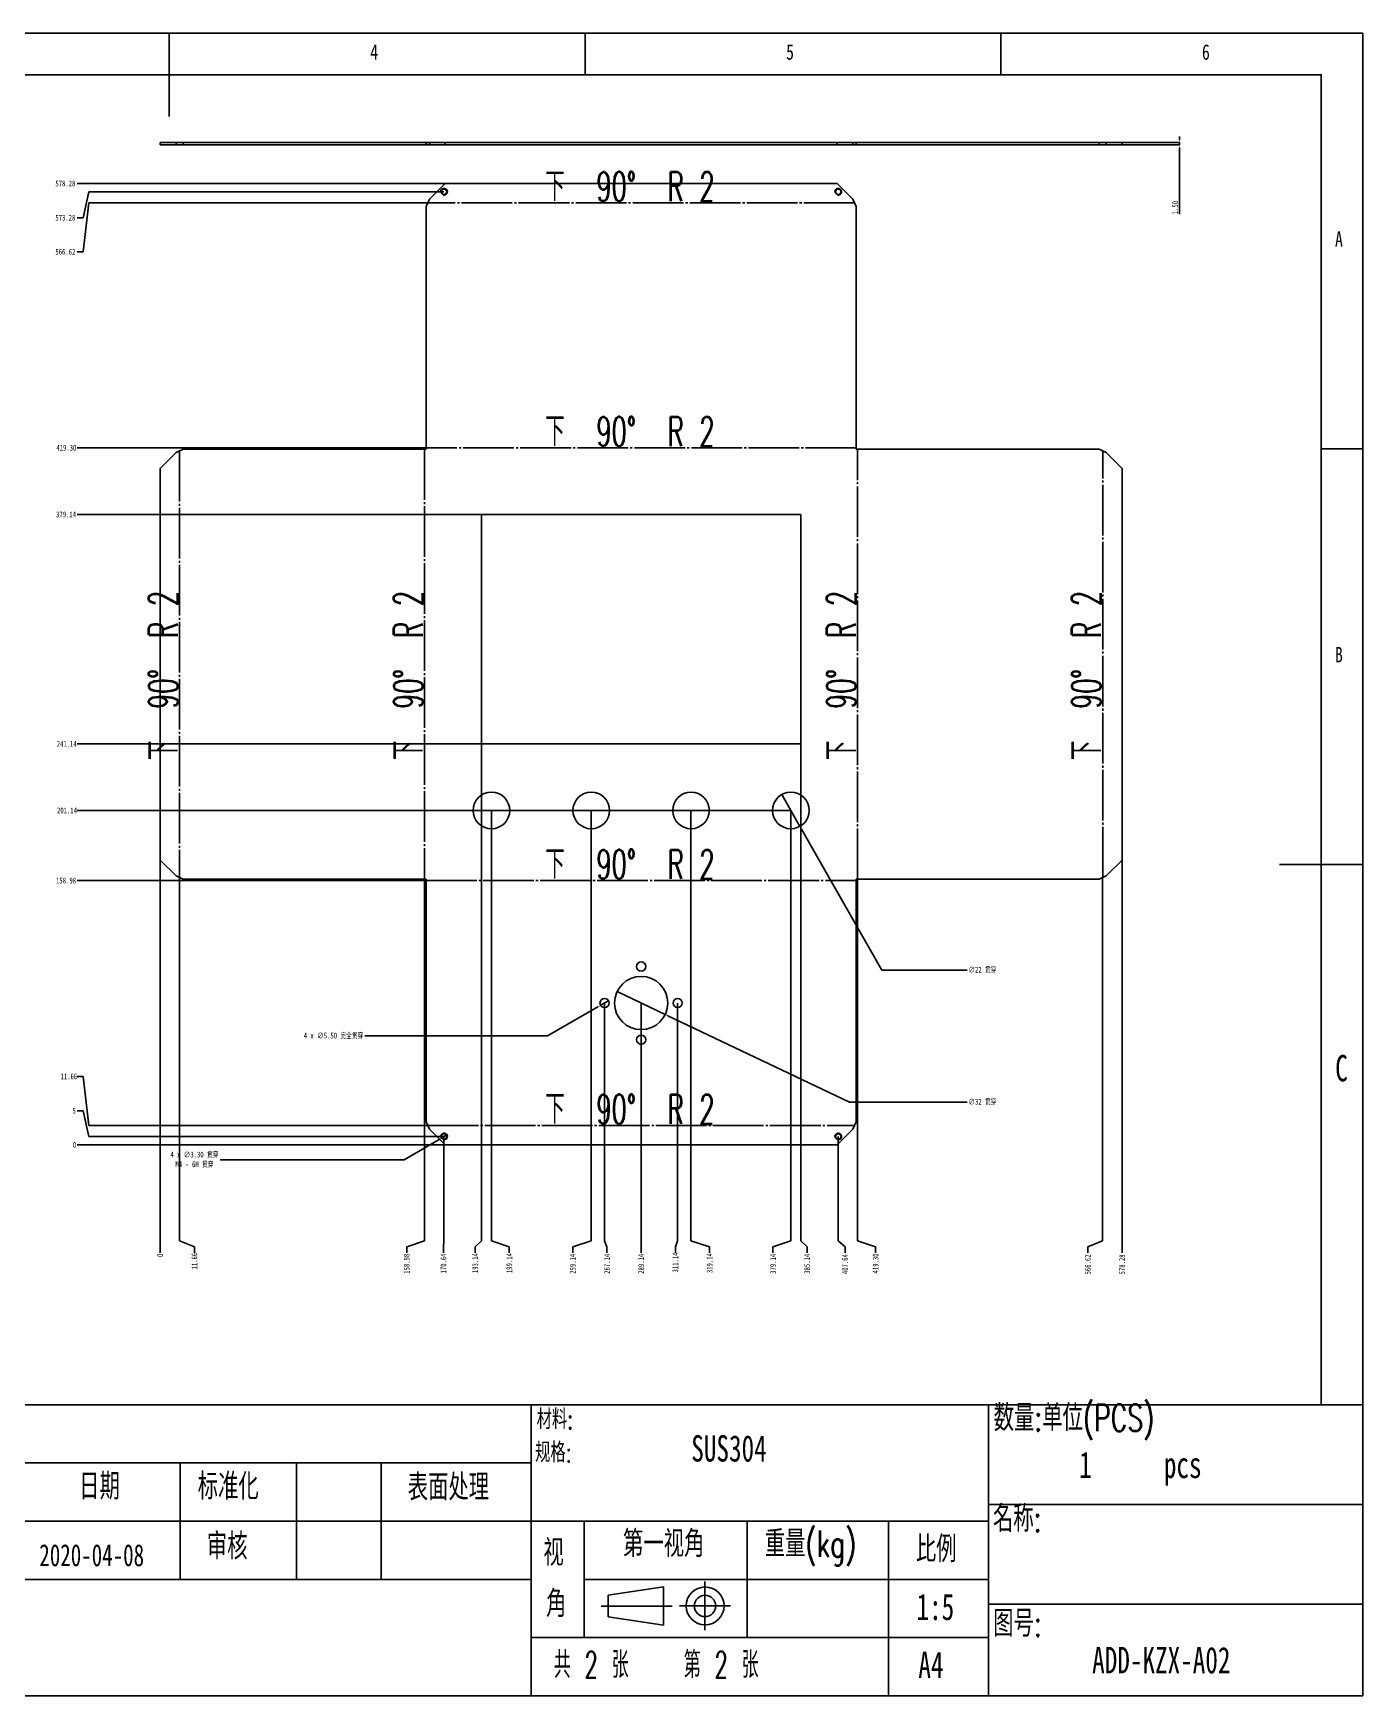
# Model space of a CAD drawing. Header units: millimetres. Extents: x -119 to 272154, y -82298 to 3601.
# Drawn here: x 2603 to 3403, y 996 to 1996 of the extents above; entities that cross this region are included whole.
import ezdxf

# ---------------------------------------------------------------- set-up
doc = ezdxf.new("R2010")
doc.units = ezdxf.units.MM
doc.linetypes.add('SLD-中心线', pattern=[34.29, 30.48, -1.27, 1.27, -1.27])
doc.linetypes.add('SLD-实线', pattern=[0])
doc.layers.add('FORMAT', color=8, linetype='SLD-实线')
doc.layers.add('尺寸线', color=3, linetype='SLD-实线')
doc.styles.add('SLDTEXTSTYLE1', font='TXT', dxfattribs={"width": 0.75})
doc.styles.add('SLDTEXTSTYLE2', font='TXT', dxfattribs={"width": 0.7})
doc.styles.add('SLDTEXTSTYLE3', font='TXT', dxfattribs={"width": 0.7, "bigfont": 'bigfont'})
doc.styles.add('SLDTEXTSTYLE4', font='TXT', dxfattribs={"width": 0.585714, "bigfont": 'bigfont'})
doc.styles.add('SLDTEXTSTYLE7', font='TXT', dxfattribs={"width": 0.609091, "bigfont": 'bigfont'})
doc.dimstyles.new('SLDDIMSTYLE1', dxfattribs={"dimtxt": 3.5, "dimasz": 0.266667, "dimexe": 0, "dimexo": 0.0625, "dimgap": 0.875, "dimtad": 0, "dimtih": 1, "dimtoh": 1, "dimdec": 0, "dimrnd": 1e-09, "dimdsep": 46, "dimtxsty": 'SLDTEXTSTYLE2', "dimblk1": 'ORIGIN', "dimblk2": 'ORIGIN', "dimsah": 1, "dimcen": 0.09, "dimadec": 0, "dimazin": 0, "dimtfac": 1, "dimtdec": 0, "dimtofl": 0, "dimtmove": 0, "dimatfit": 3, "dimldrblk": 'ORIGIN', "dimfxl": 0, "dimtolj": 1, "dimtzin": 12, "dimarcsym": 0})
doc.dimstyles.new('SLDDIMSTYLE2', dxfattribs={"dimtxt": 3.5, "dimasz": 1.8, "dimexe": 0, "dimexo": 0.0625, "dimgap": 0.875, "dimtad": 0, "dimtih": 1, "dimtoh": 1, "dimrnd": 1e-09, "dimzin": 12, "dimdsep": 46, "dimtxsty": 'SLDTEXTSTYLE2', "dimcen": 0.09, "dimadec": 0, "dimazin": 0, "dimtfac": 1, "dimtofl": 0, "dimtmove": 0, "dimatfit": 3, "dimfxl": 0, "dimtolj": 1, "dimtzin": 12, "dimarcsym": 0})
doc.dimstyles.new('SLDDIMSTYLE3', dxfattribs={"dimtxt": 3.5, "dimasz": 1.8, "dimexe": 0, "dimexo": 0.0625, "dimgap": 0.875, "dimtad": 0, "dimtih": 1, "dimtoh": 1, "dimrnd": 1e-09, "dimzin": 4, "dimdsep": 46, "dimtxsty": 'SLDTEXTSTYLE2', "dimcen": 0.09, "dimadec": 0, "dimazin": 0, "dimtfac": 1, "dimtofl": 0, "dimtmove": 0, "dimatfit": 3, "dimfxl": 0, "dimtolj": 1, "dimtzin": 12, "dimarcsym": 0})
doc.dimstyles.new('SLDDIMSTYLE4', dxfattribs={"dimtxt": 3.5, "dimasz": 1.8, "dimexe": 0, "dimexo": 0.0625, "dimgap": 0.875, "dimtad": 0, "dimtih": 1, "dimtoh": 1, "dimrnd": 1e-09, "dimzin": 12, "dimdsep": 46, "dimtxsty": 'SLDTEXTSTYLE2', "dimblk1": 'NONE', "dimsah": 1, "dimcen": 0, "dimadec": 0, "dimazin": 0, "dimtfac": 1, "dimtmove": 0, "dimatfit": 3, "dimldrblk": 'NONE', "dimfxl": 0, "dimtolj": 1, "dimtzin": 12, "dimarcsym": 0})
doc.dimstyles.new('SLDDIMSTYLE5', dxfattribs={"dimtxt": 3.5, "dimasz": 1.8, "dimexe": 0, "dimexo": 0.0625, "dimgap": 0.875, "dimtad": 0, "dimtih": 1, "dimtoh": 1, "dimrnd": 1e-09, "dimzin": 4, "dimdsep": 46, "dimtxsty": 'SLDTEXTSTYLE2', "dimblk1": 'NONE', "dimsah": 1, "dimcen": 0, "dimadec": 0, "dimazin": 0, "dimtfac": 1, "dimtmove": 0, "dimatfit": 3, "dimldrblk": 'NONE', "dimfxl": 0, "dimtolj": 1, "dimtzin": 12, "dimarcsym": 0})
doc.dimstyles.new('SLDDIMSTYLE6', dxfattribs={"dimtxt": 3.5, "dimasz": 1.8, "dimexe": 0, "dimexo": 0.0625, "dimgap": 0.875, "dimtad": 1, "dimrnd": 1e-09, "dimzin": 4, "dimdsep": 46, "dimtxsty": 'SLDTEXTSTYLE2', "dimcen": 0.09, "dimadec": 0, "dimazin": 0, "dimtfac": 1, "dimtmove": 0, "dimatfit": 3, "dimfxl": 0, "dimtolj": 1, "dimtzin": 12, "dimarcsym": 0})

# ---------------------------------------------------------------- blocks, each defined once
blk = doc.blocks.new('工程图7')
at = {"color": 179, "linetype": 'SLD-实线'}
blk.add_line((0, 28), (0, 0), dxfattribs=at)
blk = doc.blocks.new('块1')
at = {"color": 179, "linetype": 'SLD-实线'}
blk.add_line((0, 0), (90, 0), dxfattribs=at)
blk = doc.blocks.new('工程图55')
at = {"color": 179, "linetype": 'SLD-实线'}
for p, q in [((292, 205), (5, 205)), ((148.5, 205), (148.5, 195)), ((198.5, 205), (198.5, 200)), ((248.5, 200), (248.5, 205)), ((292, 5), (292, 205)), ((287, 200), (10, 200)), ((287, 40), (287, 200)), ((287, 155), (292, 155)), ((292, 105), (282, 105)), ((5, 5), (292, 5))]:
    blk.add_line(p, q, dxfattribs=at)
blk = doc.blocks.new('块8')
at = {"color": 179, "linetype": 'SLD-实线'}
for p, q in [((7.49, 5.22), (0.81, 4.21)), ((0.81, 4.21), (0.81, 1.62)), ((7.49, 0.61), (7.49, 5.22)), ((0.81, 1.62), (7.49, 0.61))]:
    blk.add_line(p, q, dxfattribs=at)
at = {"color": 179, "linetype": 'SLD-中心线'}
for p, q in [((12.44, 5.86), (12.44, 0)), ((0, 2.91), (8.52, 2.91)), ((9.42, 2.93), (15.53, 2.93))]:
    blk.add_line(p, q, dxfattribs=at)
at = {"layer": 'FORMAT'}
for radius in [2.28, 1.28]:
    blk.add_circle((12.48, 2.93), radius, dxfattribs=at)
blk = doc.blocks.new('*D49')
at = {"layer": 'Defpoints', "color": 0, "transparency": 16777216}
for p in [(2679.6, 1499.1), (2679.6, 1499.1), (2679.6, 1262.8)]:
    blk.add_point(p, dxfattribs=at)
at = {"layer": '尺寸线', "color": 0, "lineweight": -2, "transparency": 16777216}
blk.add_line((2679.6, 1499), (2679.6, 1262.8), dxfattribs=at)
at = {"layer": '尺寸线', "color": 0, "transparency": 16777216, "insert": (2679.6, 1261.3), "char_height": 3.5, "attachment_point": 5, "rotation": 90, "style": 'SLDTEXTSTYLE2'}
blk.add_mtext('\\A1;0', dxfattribs=at)
blk = doc.blocks.new('_ORIGIN')
at = {"color": 0, "linetype": 'ByBlock'}
blk.add_line((0, 0), (-1, 0), dxfattribs=at)
blk.add_circle((0, 0), 0.5, dxfattribs=at)
blk = doc.blocks.new('*D50')
at = {"layer": 'Defpoints', "color": 0, "transparency": 16777216}
for p in [(2679.6, 1499.1), (2691.3, 1488.6), (2700.2, 1262.8)]:
    blk.add_point(p, dxfattribs=at)
at = {"layer": '尺寸线', "color": 0, "lineweight": -2, "transparency": 16777216}
for p, q in [((2691.3, 1488.5), (2691.3, 1270)), ((2691.3, 1270), (2700.2, 1266.4)), ((2700.2, 1266.4), (2700.2, 1262.8))]:
    blk.add_line(p, q, dxfattribs=at)
at = {"layer": '尺寸线', "color": 0, "transparency": 16777216, "insert": (2700.2, 1257.8), "char_height": 3.5, "attachment_point": 5, "rotation": 90, "style": 'SLDTEXTSTYLE2'}
blk.add_mtext('\\A1;11.66', dxfattribs=at)
blk = doc.blocks.new('*D51')
at = {"layer": 'Defpoints', "color": 0, "transparency": 16777216}
for p in [(2679.6, 1499.1), (2838.6, 1487.6), (2827.8, 1262.8)]:
    blk.add_point(p, dxfattribs=at)
at = {"layer": '尺寸线', "color": 0, "lineweight": -2, "transparency": 16777216}
for p, q in [((2838.6, 1487.5), (2838.6, 1270)), ((2838.6, 1270), (2827.8, 1266.4)), ((2827.8, 1266.4), (2827.8, 1262.8))]:
    blk.add_line(p, q, dxfattribs=at)
at = {"layer": '尺寸线', "color": 0, "transparency": 16777216, "insert": (2827.8, 1256.2), "char_height": 3.5, "attachment_point": 5, "rotation": 90, "style": 'SLDTEXTSTYLE2'}
blk.add_mtext('\\A1;158.98', dxfattribs=at)
blk = doc.blocks.new('*D52')
at = {"layer": 'Defpoints', "color": 0, "transparency": 16777216}
for p in [(2679.6, 1499.1), (2850.2, 1332.7), (2849.9, 1262.8)]:
    blk.add_point(p, dxfattribs=at)
at = {"layer": '尺寸线', "color": 0, "lineweight": -2, "transparency": 16777216}
for p, q in [((2850.2, 1332.7), (2850.2, 1270)), ((2850.2, 1270), (2849.9, 1266.4)), ((2849.9, 1266.4), (2849.9, 1262.8))]:
    blk.add_line(p, q, dxfattribs=at)
at = {"layer": '尺寸线', "color": 0, "transparency": 16777216, "insert": (2849.9, 1256.4), "char_height": 3.5, "attachment_point": 5, "rotation": 90, "style": 'SLDTEXTSTYLE2'}
blk.add_mtext('\\A1;170.64', dxfattribs=at)
blk = doc.blocks.new('*D53')
at = {"layer": 'Defpoints', "color": 0, "transparency": 16777216}
for p in [(2872.7, 1568.9), (2679.6, 1499.1), (2869, 1262.8)]:
    blk.add_point(p, dxfattribs=at)
at = {"layer": '尺寸线', "color": 0, "lineweight": -2, "transparency": 16777216}
for p, q in [((2872.7, 1568.8), (2872.7, 1270)), ((2872.7, 1270), (2869, 1266.4)), ((2869, 1266.4), (2869, 1262.8))]:
    blk.add_line(p, q, dxfattribs=at)
at = {"layer": '尺寸线', "color": 0, "transparency": 16777216, "insert": (2869, 1256.6), "char_height": 3.5, "attachment_point": 5, "rotation": 90, "style": 'SLDTEXTSTYLE2'}
blk.add_mtext('\\A1;193.14', dxfattribs=at)
blk = doc.blocks.new('*D54')
at = {"layer": 'Defpoints', "color": 0, "transparency": 16777216}
for p in [(2878.7, 1528.9), (2679.6, 1499.1), (2889.5, 1262.8)]:
    blk.add_point(p, dxfattribs=at)
at = {"layer": '尺寸线', "color": 0, "lineweight": -2, "transparency": 16777216}
for p, q in [((2878.7, 1528.8), (2878.7, 1270)), ((2878.7, 1270), (2889.5, 1266.4)), ((2889.5, 1266.4), (2889.5, 1262.8))]:
    blk.add_line(p, q, dxfattribs=at)
at = {"layer": '尺寸线', "color": 0, "transparency": 16777216, "insert": (2889.5, 1256.6), "char_height": 3.5, "attachment_point": 5, "rotation": 90, "style": 'SLDTEXTSTYLE2'}
blk.add_mtext('\\A1;199.14', dxfattribs=at)
blk = doc.blocks.new('*D55')
at = {"layer": 'Defpoints', "color": 0, "transparency": 16777216}
for p in [(2938.7, 1528.9), (2679.6, 1499.1), (2927.6, 1262.8)]:
    blk.add_point(p, dxfattribs=at)
at = {"layer": '尺寸线', "color": 0, "lineweight": -2, "transparency": 16777216}
for p, q in [((2938.7, 1528.8), (2938.7, 1270)), ((2938.7, 1270), (2927.6, 1266.4)), ((2927.6, 1266.4), (2927.6, 1262.8))]:
    blk.add_line(p, q, dxfattribs=at)
at = {"layer": '尺寸线', "color": 0, "transparency": 16777216, "insert": (2927.6, 1256.2), "char_height": 3.5, "attachment_point": 5, "rotation": 90, "style": 'SLDTEXTSTYLE2'}
blk.add_mtext('\\A1;259.14', dxfattribs=at)
blk = doc.blocks.new('*D56')
at = {"layer": 'Defpoints', "color": 0, "transparency": 16777216}
for p in [(2679.6, 1499.1), (2946.7, 1413), (2948.2, 1262.8)]:
    blk.add_point(p, dxfattribs=at)
at = {"layer": '尺寸线', "color": 0, "lineweight": -2, "transparency": 16777216}
for p, q in [((2946.7, 1413), (2946.7, 1270)), ((2946.7, 1270), (2948.2, 1266.4)), ((2948.2, 1266.4), (2948.2, 1262.8))]:
    blk.add_line(p, q, dxfattribs=at)
at = {"layer": '尺寸线', "color": 0, "transparency": 16777216, "insert": (2948.2, 1256.2), "char_height": 3.5, "attachment_point": 5, "rotation": 90, "style": 'SLDTEXTSTYLE2'}
blk.add_mtext('\\A1;267.14', dxfattribs=at)
blk = doc.blocks.new('*D57')
at = {"layer": 'Defpoints', "color": 0, "transparency": 16777216}
for p in [(2679.6, 1499.1), (2968.7, 1413), (2968.7, 1262.8)]:
    blk.add_point(p, dxfattribs=at)
at = {"layer": '尺寸线', "color": 0, "lineweight": -2, "transparency": 16777216}
blk.add_line((2968.7, 1413), (2968.7, 1262.8), dxfattribs=at)
at = {"layer": '尺寸线', "color": 0, "transparency": 16777216, "insert": (2968.7, 1256.2), "char_height": 3.5, "attachment_point": 5, "rotation": 90, "style": 'SLDTEXTSTYLE2'}
blk.add_mtext('\\A1;289.14', dxfattribs=at)
blk = doc.blocks.new('*D58')
at = {"layer": 'Defpoints', "color": 0, "transparency": 16777216}
for p in [(2679.6, 1499.1), (2990.7, 1413), (2989.3, 1262.8)]:
    blk.add_point(p, dxfattribs=at)
at = {"layer": '尺寸线', "color": 0, "lineweight": -2, "transparency": 16777216}
for p, q in [((2990.7, 1413), (2990.7, 1270)), ((2990.7, 1270), (2989.3, 1266.4)), ((2989.3, 1266.4), (2989.3, 1262.8))]:
    blk.add_line(p, q, dxfattribs=at)
at = {"layer": '尺寸线', "color": 0, "transparency": 16777216, "insert": (2989.3, 1257), "char_height": 3.5, "attachment_point": 5, "rotation": 90, "style": 'SLDTEXTSTYLE2'}
blk.add_mtext('\\A1;311.14', dxfattribs=at)
blk = doc.blocks.new('*D59')
at = {"layer": 'Defpoints', "color": 0, "transparency": 16777216}
for p in [(2998.7, 1528.9), (2679.6, 1499.1), (3009.9, 1262.8)]:
    blk.add_point(p, dxfattribs=at)
at = {"layer": '尺寸线', "color": 0, "lineweight": -2, "transparency": 16777216}
for p, q in [((2998.7, 1528.8), (2998.7, 1270)), ((2998.7, 1270), (3009.9, 1266.4)), ((3009.9, 1266.4), (3009.9, 1262.8))]:
    blk.add_line(p, q, dxfattribs=at)
at = {"layer": '尺寸线', "color": 0, "transparency": 16777216, "insert": (3009.9, 1256.6), "char_height": 3.5, "attachment_point": 5, "rotation": 90, "style": 'SLDTEXTSTYLE2'}
blk.add_mtext('\\A1;319.14', dxfattribs=at)
blk = doc.blocks.new('*D60')
at = {"layer": 'Defpoints', "color": 0, "transparency": 16777216}
for p in [(3058.7, 1528.9), (2679.6, 1499.1), (3048, 1262.8)]:
    blk.add_point(p, dxfattribs=at)
at = {"layer": '尺寸线', "color": 0, "lineweight": -2, "transparency": 16777216}
for p, q in [((3058.7, 1528.8), (3058.7, 1270)), ((3058.7, 1270), (3048, 1266.4)), ((3048, 1266.4), (3048, 1262.8))]:
    blk.add_line(p, q, dxfattribs=at)
at = {"layer": '尺寸线', "color": 0, "transparency": 16777216, "insert": (3048, 1256.2), "char_height": 3.5, "attachment_point": 5, "rotation": 90, "style": 'SLDTEXTSTYLE2'}
blk.add_mtext('\\A1;379.14', dxfattribs=at)
blk = doc.blocks.new('*D61')
at = {"layer": 'Defpoints', "color": 0, "transparency": 16777216}
for p in [(3064.7, 1568.9), (2679.6, 1499.1), (3068.5, 1262.8)]:
    blk.add_point(p, dxfattribs=at)
at = {"layer": '尺寸线', "color": 0, "lineweight": -2, "transparency": 16777216}
for p, q in [((3064.7, 1568.8), (3064.7, 1270)), ((3064.7, 1270), (3068.5, 1266.4)), ((3068.5, 1266.4), (3068.5, 1262.8))]:
    blk.add_line(p, q, dxfattribs=at)
at = {"layer": '尺寸线', "color": 0, "transparency": 16777216, "insert": (3068.5, 1256.2), "char_height": 3.5, "attachment_point": 5, "rotation": 90, "style": 'SLDTEXTSTYLE2'}
blk.add_mtext('\\A1;385.14', dxfattribs=at)
blk = doc.blocks.new('*D62')
at = {"layer": 'Defpoints', "color": 0, "transparency": 16777216}
for p in [(2679.6, 1499.1), (3087.2, 1332.7), (3091.3, 1262.8)]:
    blk.add_point(p, dxfattribs=at)
at = {"layer": '尺寸线', "color": 0, "lineweight": -2, "transparency": 16777216}
for p, q in [((3087.2, 1332.7), (3087.2, 1270)), ((3087.2, 1270), (3091.3, 1266.4)), ((3091.3, 1266.4), (3091.3, 1262.8))]:
    blk.add_line(p, q, dxfattribs=at)
at = {"layer": '尺寸线', "color": 0, "transparency": 16777216, "insert": (3091.3, 1256), "char_height": 3.5, "attachment_point": 5, "rotation": 90, "style": 'SLDTEXTSTYLE2'}
blk.add_mtext('\\A1;407.64', dxfattribs=at)
blk = doc.blocks.new('*D63')
at = {"layer": 'Defpoints', "color": 0, "transparency": 16777216}
for p in [(2679.6, 1499.1), (3098.9, 1487.6), (3109.7, 1262.8)]:
    blk.add_point(p, dxfattribs=at)
at = {"layer": '尺寸线', "color": 0, "lineweight": -2, "transparency": 16777216}
for p, q in [((3098.9, 1487.5), (3098.9, 1270)), ((3098.9, 1270), (3109.7, 1266.4)), ((3109.7, 1266.4), (3109.7, 1262.8))]:
    blk.add_line(p, q, dxfattribs=at)
at = {"layer": '尺寸线', "color": 0, "transparency": 16777216, "insert": (3109.7, 1256.4), "char_height": 3.5, "attachment_point": 5, "rotation": 90, "style": 'SLDTEXTSTYLE2'}
blk.add_mtext('\\A1;419.30', dxfattribs=at)
blk = doc.blocks.new('*D64')
at = {"layer": 'Defpoints', "color": 0, "transparency": 16777216}
for p in [(2679.6, 1499.1), (3246.2, 1488.6), (3237.3, 1262.8)]:
    blk.add_point(p, dxfattribs=at)
at = {"layer": '尺寸线', "color": 0, "lineweight": -2, "transparency": 16777216}
for p, q in [((3246.2, 1488.5), (3246.2, 1270)), ((3246.2, 1270), (3237.3, 1266.4)), ((3237.3, 1266.4), (3237.3, 1262.8))]:
    blk.add_line(p, q, dxfattribs=at)
at = {"layer": '尺寸线', "color": 0, "transparency": 16777216, "insert": (3237.3, 1255.8), "char_height": 3.5, "attachment_point": 5, "rotation": 90, "style": 'SLDTEXTSTYLE2'}
blk.add_mtext('\\A1;566.62', dxfattribs=at)
blk = doc.blocks.new('*D65')
at = {"layer": 'Defpoints', "color": 0, "transparency": 16777216}
for p in [(2679.6, 1499.1), (3257.9, 1499.1), (3257.9, 1262.8)]:
    blk.add_point(p, dxfattribs=at)
at = {"layer": '尺寸线', "color": 0, "lineweight": -2, "transparency": 16777216}
blk.add_line((3257.9, 1499), (3257.9, 1262.8), dxfattribs=at)
at = {"layer": '尺寸线', "color": 0, "transparency": 16777216, "insert": (3257.9, 1255.8), "char_height": 3.5, "attachment_point": 5, "rotation": 90, "style": 'SLDTEXTSTYLE2'}
blk.add_mtext('\\A1;578.28', dxfattribs=at)
blk = doc.blocks.new('*D66')
at = {"layer": 'Defpoints', "color": 0, "transparency": 16777216}
for p in [(2629.6, 1327.7), (2851, 1327.7), (2851, 1327.7)]:
    blk.add_point(p, dxfattribs=at)
at = {"layer": '尺寸线', "color": 0, "lineweight": -2, "transparency": 16777216}
blk.add_line((2850.9, 1327.7), (2629.6, 1327.7), dxfattribs=at)
at = {"layer": '尺寸线', "color": 0, "transparency": 16777216, "insert": (2628.1, 1327.7), "char_height": 3.5, "attachment_point": 5, "style": 'SLDTEXTSTYLE2'}
blk.add_mtext('\\A1;0', dxfattribs=at)
blk = doc.blocks.new('*D67')
at = {"layer": 'Defpoints', "color": 0, "transparency": 16777216}
for p in [(2629.6, 1348.3), (2850.2, 1332.7), (2851, 1327.7)]:
    blk.add_point(p, dxfattribs=at)
at = {"layer": '尺寸线', "color": 0, "lineweight": -2, "transparency": 16777216}
for p, q in [((2633.2, 1348.3), (2629.6, 1348.3)), ((2636.8, 1332.7), (2633.2, 1348.3)), ((2850.2, 1332.7), (2636.8, 1332.7))]:
    blk.add_line(p, q, dxfattribs=at)
at = {"layer": '尺寸线', "color": 0, "transparency": 16777216, "insert": (2627.9, 1348.3), "char_height": 3.5, "attachment_point": 5, "style": 'SLDTEXTSTYLE2'}
blk.add_mtext('\\A1;5', dxfattribs=at)
blk = doc.blocks.new('*D68')
at = {"layer": 'Defpoints', "color": 0, "transparency": 16777216}
for p in [(2629.6, 1368.9), (2840.5, 1339.4), (2851, 1327.7)]:
    blk.add_point(p, dxfattribs=at)
at = {"layer": '尺寸线', "color": 0, "lineweight": -2, "transparency": 16777216}
for p, q in [((2633.2, 1368.9), (2629.6, 1368.9)), ((2636.8, 1339.4), (2633.2, 1368.9)), ((2840.4, 1339.4), (2636.8, 1339.4))]:
    blk.add_line(p, q, dxfattribs=at)
at = {"layer": '尺寸线', "color": 0, "transparency": 16777216, "insert": (2624.7, 1368.9), "char_height": 3.5, "attachment_point": 5, "style": 'SLDTEXTSTYLE2'}
blk.add_mtext('\\A1;11.66', dxfattribs=at)
blk = doc.blocks.new('*D69')
at = {"layer": 'Defpoints', "color": 0, "transparency": 16777216}
for p in [(2629.6, 1486.7), (2839.5, 1486.7), (2851, 1327.7)]:
    blk.add_point(p, dxfattribs=at)
at = {"layer": '尺寸线', "color": 0, "lineweight": -2, "transparency": 16777216}
blk.add_line((2839.4, 1486.7), (2629.6, 1486.7), dxfattribs=at)
at = {"layer": '尺寸线', "color": 0, "transparency": 16777216, "insert": (2623, 1486.7), "char_height": 3.5, "attachment_point": 5, "style": 'SLDTEXTSTYLE2'}
blk.add_mtext('\\A1;158.98', dxfattribs=at)
blk = doc.blocks.new('*D70')
at = {"layer": 'Defpoints', "color": 0, "transparency": 16777216}
for p in [(2629.6, 1528.9), (3058.7, 1528.9), (2851, 1327.7)]:
    blk.add_point(p, dxfattribs=at)
at = {"layer": '尺寸线', "color": 0, "lineweight": -2, "transparency": 16777216}
blk.add_line((3058.7, 1528.9), (2629.6, 1528.9), dxfattribs=at)
at = {"layer": '尺寸线', "color": 0, "transparency": 16777216, "insert": (2623.6, 1528.9), "char_height": 3.5, "attachment_point": 5, "style": 'SLDTEXTSTYLE2'}
blk.add_mtext('\\A1;201.14', dxfattribs=at)
blk = doc.blocks.new('*D71')
at = {"layer": 'Defpoints', "color": 0, "transparency": 16777216}
for p in [(2629.6, 1568.9), (2872.7, 1568.9), (2851, 1327.7)]:
    blk.add_point(p, dxfattribs=at)
at = {"layer": '尺寸线', "color": 0, "lineweight": -2, "transparency": 16777216}
blk.add_line((2872.7, 1568.9), (2629.6, 1568.9), dxfattribs=at)
at = {"layer": '尺寸线', "color": 0, "transparency": 16777216, "insert": (2623.4, 1568.9), "char_height": 3.5, "attachment_point": 5, "style": 'SLDTEXTSTYLE2'}
blk.add_mtext('\\A1;241.14', dxfattribs=at)
blk = doc.blocks.new('*D72')
at = {"layer": 'Defpoints', "color": 0, "transparency": 16777216}
for p in [(2629.6, 1706.9), (2872.7, 1706.9), (2851, 1327.7)]:
    blk.add_point(p, dxfattribs=at)
at = {"layer": '尺寸线', "color": 0, "lineweight": -2, "transparency": 16777216}
blk.add_line((2872.7, 1706.9), (2629.6, 1706.9), dxfattribs=at)
at = {"layer": '尺寸线', "color": 0, "transparency": 16777216, "insert": (2623, 1706.9), "char_height": 3.5, "attachment_point": 5, "style": 'SLDTEXTSTYLE2'}
blk.add_mtext('\\A1;379.14', dxfattribs=at)
blk = doc.blocks.new('*D73')
at = {"layer": 'Defpoints', "color": 0, "transparency": 16777216}
for p in [(2629.6, 1747), (2839.5, 1747), (2851, 1327.7)]:
    blk.add_point(p, dxfattribs=at)
at = {"layer": '尺寸线', "color": 0, "lineweight": -2, "transparency": 16777216}
blk.add_line((2839.4, 1747), (2629.6, 1747), dxfattribs=at)
at = {"layer": '尺寸线', "color": 0, "transparency": 16777216, "insert": (2623.2, 1747), "char_height": 3.5, "attachment_point": 5, "style": 'SLDTEXTSTYLE2'}
blk.add_mtext('\\A1;419.30', dxfattribs=at)
blk = doc.blocks.new('*D74')
at = {"layer": 'Defpoints', "color": 0, "transparency": 16777216}
for p in [(2840.5, 1894.3), (2629.6, 1864.9), (2851, 1327.7)]:
    blk.add_point(p, dxfattribs=at)
at = {"layer": '尺寸线', "color": 0, "lineweight": -2, "transparency": 16777216}
for p, q in [((2636.8, 1894.3), (2633.2, 1864.9)), ((2840.4, 1894.3), (2636.8, 1894.3)), ((2633.2, 1864.9), (2629.6, 1864.9))]:
    blk.add_line(p, q, dxfattribs=at)
at = {"layer": '尺寸线', "color": 0, "transparency": 16777216, "insert": (2622.6, 1864.9), "char_height": 3.5, "attachment_point": 5, "style": 'SLDTEXTSTYLE2'}
blk.add_mtext('\\A1;566.62', dxfattribs=at)
blk = doc.blocks.new('*D75')
at = {"layer": 'Defpoints', "color": 0, "transparency": 16777216}
for p in [(2850.2, 1901), (2629.6, 1885.4), (2851, 1327.7)]:
    blk.add_point(p, dxfattribs=at)
at = {"layer": '尺寸线', "color": 0, "lineweight": -2, "transparency": 16777216}
for p, q in [((2636.8, 1901), (2633.2, 1885.4)), ((2850.2, 1901), (2636.8, 1901)), ((2633.2, 1885.4), (2629.6, 1885.4))]:
    blk.add_line(p, q, dxfattribs=at)
at = {"layer": '尺寸线', "color": 0, "transparency": 16777216, "insert": (2622.6, 1885.4), "char_height": 3.5, "attachment_point": 5, "style": 'SLDTEXTSTYLE2'}
blk.add_mtext('\\A1;573.28', dxfattribs=at)
blk = doc.blocks.new('*D76')
at = {"layer": 'Defpoints', "color": 0, "transparency": 16777216}
for p in [(2629.6, 1906), (2851, 1906), (2851, 1327.7)]:
    blk.add_point(p, dxfattribs=at)
at = {"layer": '尺寸线', "color": 0, "lineweight": -2, "transparency": 16777216}
blk.add_line((2850.9, 1906), (2629.6, 1906), dxfattribs=at)
at = {"layer": '尺寸线', "color": 0, "transparency": 16777216, "insert": (2622.6, 1906), "char_height": 3.5, "attachment_point": 5, "style": 'SLDTEXTSTYLE2'}
blk.add_mtext('\\A1;578.28', dxfattribs=at)
blk = doc.blocks.new('*D77')
at = {"layer": 'Defpoints', "color": 0, "transparency": 16777216}
for p in [(3053.3, 1538.4), (3064.2, 1519.3)]:
    blk.add_point(p, dxfattribs=at)
at = {"layer": '尺寸线', "color": 0, "lineweight": -2, "transparency": 16777216}
for p, q in [((3053.3, 1538.4), (3064.2, 1519.3)), ((3113.5, 1432.9), (3065.1, 1517.7)), ((3164.8, 1432.9), (3113.5, 1432.9))]:
    blk.add_line(p, q, dxfattribs=at)
at = {"layer": '尺寸线', "color": 0, "transparency": 16777216}
blk.add_solid([(3065.3, 1517.9), (3064.8, 1517.6), (3064.2, 1519.3)], dxfattribs=at)
at = {"layer": '尺寸线', "color": 0, "transparency": 16777216, "insert": (3173.9, 1432.9), "char_height": 3.5, "attachment_point": 5, "style": 'SLDTEXTSTYLE2'}
blk.add_mtext('\\A1;∅22 贯穿', dxfattribs=at)
blk = doc.blocks.new('_NONE')
blk = doc.blocks.new('*D78')
at = {"layer": 'Defpoints', "color": 0, "transparency": 16777216}
for p in [(2954.3, 1419.9), (2983.2, 1406.2)]:
    blk.add_point(p, dxfattribs=at)
at = {"layer": '尺寸线', "color": 0, "lineweight": -2, "transparency": 16777216}
for p, q in [((2954.3, 1419.9), (2983.2, 1406.2)), ((3094, 1353.5), (2984.8, 1405.4)), ((3164.8, 1353.5), (3094, 1353.5))]:
    blk.add_line(p, q, dxfattribs=at)
at = {"layer": '尺寸线', "color": 0, "transparency": 16777216}
blk.add_solid([(2985, 1405.7), (2984.7, 1405.1), (2983.2, 1406.2)], dxfattribs=at)
at = {"layer": '尺寸线', "color": 0, "transparency": 16777216, "insert": (3173.9, 1353.5), "char_height": 3.5, "attachment_point": 5, "style": 'SLDTEXTSTYLE2'}
blk.add_mtext('\\A1;∅32 贯穿', dxfattribs=at)
blk = doc.blocks.new('*D79')
at = {"layer": 'Defpoints', "color": 0, "transparency": 16777216}
for p in [(2944.4, 1411.7), (2949.1, 1414.4)]:
    blk.add_point(p, dxfattribs=at)
at = {"layer": '尺寸线', "color": 0, "lineweight": -2, "transparency": 16777216}
for p, q in [((2912.5, 1393.3), (2942.8, 1410.8)), ((2949.1, 1414.4), (2944.4, 1411.7)), ((2802.7, 1393.3), (2912.5, 1393.3))]:
    blk.add_line(p, q, dxfattribs=at)
at = {"layer": '尺寸线', "color": 0, "transparency": 16777216}
blk.add_solid([(2942.7, 1411), (2943, 1410.5), (2944.4, 1411.7)], dxfattribs=at)
at = {"layer": '尺寸线', "color": 0, "transparency": 16777216, "insert": (2783.8, 1393.3), "char_height": 3.5, "attachment_point": 5, "style": 'SLDTEXTSTYLE2'}
blk.add_mtext('\\A1;4 x ∅5.50 完全贯穿\\P', dxfattribs=at)
blk = doc.blocks.new('*D80')
at = {"layer": 'Defpoints', "color": 0, "transparency": 16777216}
for p in [(2848.8, 1331.9), (2851.7, 1333.6)]:
    blk.add_point(p, dxfattribs=at)
at = {"layer": '尺寸线', "color": 0, "lineweight": -2, "transparency": 16777216}
for p, q in [((2826.2, 1318.8), (2847.3, 1331)), ((2851.7, 1333.6), (2848.8, 1331.9)), ((2715.7, 1318.8), (2826.2, 1318.8))]:
    blk.add_line(p, q, dxfattribs=at)
at = {"layer": '尺寸线', "color": 0, "transparency": 16777216}
blk.add_solid([(2847.1, 1331.3), (2847.4, 1330.7), (2848.8, 1331.9)], dxfattribs=at)
at = {"layer": '尺寸线', "color": 0, "transparency": 16777216, "insert": (2700.2, 1318.8), "char_height": 3.5, "attachment_point": 5, "style": 'SLDTEXTSTYLE2'}
blk.add_mtext('\\A1;4 x ∅3.30 贯穿\\PM4 - 6H 贯穿\\P', dxfattribs=at)
blk = doc.blocks.new('*D81')
at = {"layer": 'Defpoints', "color": 0, "transparency": 16777216}
for p in [(3257.9, 1930.7), (3257.9, 1929.2), (3292.4, 1929.2)]:
    blk.add_point(p, dxfattribs=at)
at = {"layer": '尺寸线', "color": 0, "lineweight": -2, "transparency": 16777216}
for p, q in [((3258, 1930.7), (3292.4, 1930.7)), ((3292.4, 1932.5), (3292.4, 1934.3)), ((3292.4, 1930.7), (3292.4, 1929.2)), ((3258, 1929.2), (3292.4, 1929.2)), ((3292.4, 1927.4), (3292.4, 1887.6))]:
    blk.add_line(p, q, dxfattribs=at)
at = {"layer": '尺寸线', "color": 0, "transparency": 16777216}
for points in [[(3292.1, 1932.5), (3292.7, 1932.5), (3292.4, 1930.7)], [(3292.1, 1927.4), (3292.7, 1927.4), (3292.4, 1929.2)]]:
    blk.add_solid(points, dxfattribs=at)
at = {"layer": '尺寸线', "color": 0, "transparency": 16777216, "insert": (3289.8, 1891.5), "char_height": 3.5, "attachment_point": 5, "rotation": 90, "style": 'SLDTEXTSTYLE2'}
blk.add_mtext('\\A1;1.50', dxfattribs=at)

msp = doc.modelspace()

# ---------------------------------------------------------------- linework, layer by layer
at = {"color": 7, "linetype": 'SLD-实线'}
for p, q in [((2679.61, 1929.214), (2679.61, 1930.714)), ((2689.11, 1930.714), (2679.61, 1930.714)), ((2689.11, 1930.714), (2689.11, 1929.214)), ((2693.429, 1930.714), (2689.11, 1930.714)), ((2693.429, 1929.214), (2693.429, 1930.714)), ((2839.456, 1930.714), (2693.429, 1930.714)), ((2839.456, 1929.214), (2839.456, 1930.714)), ((2841.456, 1930.714), (2839.456, 1930.714)), ((2841.456, 1930.714), (2841.456, 1929.214)), ((2850.956, 1930.714), (2841.456, 1930.714)), ((2850.956, 1930.714), (2850.956, 1929.214)), ((3086.542, 1930.714), (2850.956, 1930.714)), ((3086.542, 1929.214), (3086.542, 1930.714)), ((3096.042, 1930.714), (3086.542, 1930.714)), ((3096.042, 1930.714), (3096.042, 1929.214)), ((3098.042, 1930.714), (3096.042, 1930.714)), ((3098.042, 1929.214), (3098.042, 1930.714)), ((3244.069, 1930.714), (3098.042, 1930.714)), ((3244.069, 1929.214), (3244.069, 1930.714)), ((3248.389, 1930.714), (3244.069, 1930.714)), ((3248.389, 1930.714), (3248.389, 1929.214)), ((3257.889, 1930.714), (3248.389, 1930.714)), ((3257.889, 1930.714), (3257.889, 1929.214)), ((2689.11, 1929.214), (2679.61, 1929.214)), ((2693.429, 1929.214), (2689.11, 1929.214)), ((2839.456, 1929.214), (2693.429, 1929.214)), ((2841.456, 1929.214), (2839.456, 1929.214)), ((2850.956, 1929.214), (2841.456, 1929.214)), ((3086.542, 1929.214), (2850.956, 1929.214)), ((3096.042, 1929.214), (3086.542, 1929.214)), ((3098.042, 1929.214), (3096.042, 1929.214)), ((3098.042, 1929.214), (3244.069, 1929.214)), ((3248.389, 1929.214), (3244.069, 1929.214)), ((3248.389, 1929.214), (3257.889, 1929.214)), ((2841.456, 1896.506), (2850.956, 1906.006)), ((2850.956, 1906.006), (3086.542, 1906.006)), ((3086.542, 1906.006), (3096.042, 1896.506)), ((2839.456, 1892.186), (2841.456, 1896.506)), ((2839.456, 1746.159), (2839.456, 1892.186)), ((3096.042, 1896.506), (3098.042, 1892.186)), ((3098.042, 1746.159), (3098.042, 1892.186)), ((2679.61, 1734.659), (2689.11, 1744.159)), ((2689.11, 1744.159), (2693.429, 1746.159)), ((2839.456, 1746.159), (2693.429, 1746.159)), ((3244.069, 1746.159), (3098.042, 1746.159)), ((3244.069, 1746.159), (3248.389, 1744.159)), ((3248.389, 1744.159), (3257.889, 1734.659)), ((2679.61, 1499.074), (2679.61, 1734.659)), ((3257.889, 1734.659), (3257.889, 1499.074)), ((3064.749, 1706.867), (2872.749, 1706.867)), ((2872.749, 1706.867), (2872.749, 1568.867)), ((3064.749, 1568.867), (3064.749, 1706.867)), ((2872.749, 1568.867), (3064.749, 1568.867)), ((2689.11, 1489.574), (2679.61, 1499.074)), ((3257.889, 1499.074), (3248.389, 1489.574)), ((2693.429, 1487.574), (2689.11, 1489.574)), ((2839.456, 1487.574), (2693.429, 1487.574)), ((2839.456, 1487.574), (2839.456, 1341.547)), ((3244.069, 1487.574), (3098.042, 1487.574)), ((3098.042, 1487.574), (3098.042, 1341.547)), ((3248.389, 1489.574), (3244.069, 1487.574)), ((2841.456, 1337.227), (2839.456, 1341.547)), ((3098.042, 1341.547), (3096.042, 1337.227)), ((2850.956, 1327.727), (2841.456, 1337.227)), ((3096.042, 1337.227), (3086.542, 1327.727)), ((3086.542, 1327.727), (2850.956, 1327.727)), ((2457.834, 1171.375), (3402.548, 1171.375)), ((2902.548, 996.375), (2902.548, 1171.375)), ((3177.548, 1171.375), (3177.548, 996.375)), ((2902.548, 1136.375), (2457.834, 1136.375)), ((2691.521, 1136.375), (2691.521, 1066.375)), ((2812.539, 1136.375), (2812.539, 1066.375)), ((2902.548, 1101.375), (2457.834, 1101.375)), ((3177.548, 1101.375), (2902.548, 1101.375)), ((2934.514, 1101.375), (2934.514, 1031.375)), ((3032.548, 1101.375), (3032.548, 1031.375)), ((3117.548, 1101.375), (3117.548, 996.375)), ((2902.548, 1066.375), (2457.834, 1066.375)), ((3177.548, 1066.375), (2934.514, 1066.375)), ((3177.548, 1031.375), (2902.548, 1031.375))]:
    msp.add_line(p, q, dxfattribs=at)
at = {"color": 7, "linetype": 'SLD-中心线'}
for p, q in [((3097.042, 1894.346), (2840.456, 1894.346)), ((2691.27, 1745.159), (2691.27, 1488.574)), ((2838.589, 1746.159), (2838.589, 1487.574)), ((3098.042, 1747.026), (2839.456, 1747.026)), ((3098.909, 1487.574), (3098.909, 1746.159)), ((3246.229, 1488.574), (3246.229, 1745.159)), ((2839.456, 1486.707), (3098.042, 1486.707)), ((2840.456, 1339.387), (3097.042, 1339.387))]:
    msp.add_line(p, q, dxfattribs=at)
at = {"color": 7, "linetype": 'SLD-实线'}
for centre, radius in [((2850.249, 1901.006), 1.65), ((3087.249, 1901.006), 1.65), ((2878.749, 1528.867), 11), ((2938.749, 1528.867), 11), ((2998.749, 1528.867), 11), ((3058.749, 1528.867), 11), ((2968.749, 1435.047), 2.75), ((2968.749, 1413.047), 16), ((2946.749, 1413.047), 2.75), ((2990.749, 1413.047), 2.75), ((2968.749, 1391.047), 2.75), ((2850.249, 1332.727), 1.65), ((3087.249, 1332.727), 1.65)]:
    msp.add_circle(centre, radius, dxfattribs=at)
for centre in [(2850.249, 1901.006), (3087.249, 1901.006), (2850.249, 1332.727), (3087.249, 1332.727)]:
    msp.add_arc(centre, 2, 255, 195, dxfattribs=at)
at = {"layer": '尺寸线'}
for p in [(3377.548, 1971.375), (3377.548, 1171.375)]:
    msp.add_point(p, dxfattribs=at)

# ---------------------------------------------------------------- block references
at = {"color": 7, "linetype": 'Continuous'}
for name, p, xscale, yscale, zscale in [('工程图55', (1942.548, 971.375), 5, 5, 5), ('工程图7', (2761.521, 1066.375), 2.5, 2.5, 2.5), ('块1', (3177.548, 1111.375), 2.5, 2.5, 2.5), ('块8', (2944.787, 1035.762), 5, 5, 5), ('块1', (3177.548, 1051.375), 2.5, 2.5, 2.5)]:
    msp.add_blockref(name, p, dxfattribs=dict(at, xscale=xscale, yscale=yscale, zscale=zscale))

# ---------------------------------------------------------------- texts
for s, insert, char_height, attachment_point, style in [('4', (2805.881, 1989.715), 9.26, 1, 'SLDTEXTSTYLE1'), ('5', (3055.881, 1989.715), 9.26, 1, 'SLDTEXTSTYLE1'), ('6', (3305.881, 1989.715), 9.26, 1, 'SLDTEXTSTYLE1'), ('\\M+189BA  90\\M+1818B  R 2', (2961.992, 1912.923), 17.5, 2, 'SLDTEXTSTYLE7'), ('A', (3385.881, 1877.215), 9.26, 1, 'SLDTEXTSTYLE1'), ('\\M+189BA  90\\M+1818B  R 2', (2961.992, 1765.604), 17.5, 2, 'SLDTEXTSTYLE7'), ('B', (3385.881, 1627.215), 9.26, 1, 'SLDTEXTSTYLE1'), ('\\M+189BA  90\\M+1818B  R 2', (2961.992, 1505.284), 17.5, 2, 'SLDTEXTSTYLE7'), ('C', (3386.011, 1381.83), 15.875, 1, 'SLDTEXTSTYLE2'), ('\\M+189BA  90\\M+1818B  R 2', (2961.992, 1357.964), 17.5, 2, 'SLDTEXTSTYLE7'), ('\\M+19094\\M+197CA:单\\M+188CA(PCS)', (3180.679, 1171.476), 15.875, 1, 'SLDTEXTSTYLE3'), ('\\M+18DDE\\M+197BF:', (2905.942, 1168.619), 11.90625, 1, 'SLDTEXTSTYLE3'), ('\\M+193FA\\M+18AFA', (2643.134, 1130.243), 15.875, 2, 'SLDTEXTSTYLE3'), ('标\\M+18F79\\M+189BB', (2720.5, 1130.243), 15.875, 2, 'SLDTEXTSTYLE3'), ('\\M+1955C\\M+196CA处\\M+1979D', (2852.889, 1129.781), 15.875, 2, 'SLDTEXTSTYLE3'), ('\\M+196BC\\M+18FCC:', (3180.263, 1110.823), 15.875, 1, 'SLDTEXTSTYLE3'), ('审\\M+18A6A', (2719.873, 1094.219), 15.875, 2, 'SLDTEXTSTYLE3'), ('视', (2916.09, 1090.42), 15.875, 2, 'SLDTEXTSTYLE3'), ('\\M+191E6\\M+188EA视\\M+18A70', (2982.306, 1095.746), 15.875, 2, 'SLDTEXTSTYLE3'), ('\\M+18F64\\M+197CA(kg)', (3070.56, 1095.746), 15.875, 2, 'SLDTEXTSTYLE3'), ('\\M+194E4\\M+197E1', (3146.14, 1092.594), 15.875, 2, 'SLDTEXTSTYLE3'), ('\\M+18A70', (2917.647, 1059.628), 15.875, 2, 'SLDTEXTSTYLE3'), ('1:5', (3145.629, 1057.781), 15.875, 2, 'SLDTEXTSTYLE2'), ('图\\M+18D86:', (3180.383, 1047.813), 15.875, 1, 'SLDTEXTSTYLE3'), ('\\M+18BA4 2 张    \\M+191E6 2 张', (2916.241, 1022.951), 15.875, 1, 'SLDTEXTSTYLE4'), ('A4', (3135.405, 1022.951), 15.875, 1, 'SLDTEXTSTYLE2'), ('ADD-KZX-A02', (3281.449, 1025.747), 15.875, 2, 'SLDTEXTSTYLE2')]:
    msp.add_mtext(s, dxfattribs=dict(at, insert=insert, char_height=char_height, attachment_point=attachment_point, style=style))
at = {"color": 7, "linetype": 'Continuous', "char_height": 17.5, "attachment_point": 2, "rotation": 90, "style": 'SLDTEXTSTYLE7'}
for insert in [(2672.692, 1610.11), (2820.012, 1610.11), (3080.332, 1610.11), (3227.651, 1610.11)]:
    msp.add_mtext('\\M+189BA  90\\M+1818B  R 2', dxfattribs=dict(at, insert=insert))
at = {"layer": 'FORMAT'}
for s, insert, char_height, attachment_point, style in [('SUS304', (2998.88, 1153.102), 15.875, 1, 'SLDTEXTSTYLE2'), ('规\\M+18A69:', (2905.008, 1148.728), 11.9062, 1, 'SLDTEXTSTYLE3'), ('1', (3232.08, 1143.213), 15.875, 1, 'SLDTEXTSTYLE2'), ('pcs', (3283.003, 1143.213), 15.875, 1, 'SLDTEXTSTYLE2'), ('2020-04-08', (2638.437, 1087.549), 13.2292, 2, 'SLDTEXTSTYLE2')]:
    msp.add_mtext(s, dxfattribs=dict(at, insert=insert, char_height=char_height, attachment_point=attachment_point, style=style))

# ---------------------------------------------------------------- dimensions: what is measured, and where the dimension line sits
at = {"layer": '尺寸线'}
dim = msp.add_linear_dim(base=(3292.409, 1929.214), p1=(3257.889, 1930.714), p2=(3257.889, 1929.214), angle=90, dimstyle='SLDDIMSTYLE6', dxfattribs=at)
dim.commit()
dim.dimension.update_dxf_attribs({"geometry": '*D81', "text_midpoint": (3292.409, 1891.526), "dimtype": 160})
for feature_location, offset, dtype, origin, dimstyle, picture, middle in [((2850.956, 1906.006), (-221.346, 0), 0, (2850.956, 1327.727), 'SLDDIMSTYLE2', '*D76', (2622.61, 1906.006)), ((2850.249, 1901.006), (-220.639, -15.572), 0, (2850.956, 1327.727), 'SLDDIMSTYLE2', '*D75', (2622.61, 1885.434)), ((2840.456, 1894.346), (-210.846, -29.484), 0, (2850.956, 1327.727), 'SLDDIMSTYLE2', '*D74', (2622.61, 1864.862)), ((2839.456, 1747.026), (-209.846, 0), 0, (2850.956, 1327.727), 'SLDDIMSTYLE3', '*D73', (2623.222, 1747.026)), ((2872.749, 1706.867), (-243.139, 0), 0, (2850.956, 1327.727), 'SLDDIMSTYLE2', '*D72', (2623.018, 1706.867)), ((2872.749, 1568.867), (-243.139, 0), 0, (2850.956, 1327.727), 'SLDDIMSTYLE2', '*D71', (2623.426, 1568.867)), ((2872.749, 1568.867), (-3.794, -306.098), 1, (2679.61, 1499.074), 'SLDDIMSTYLE2', '*D53', (2868.955, 1256.585)), ((3064.749, 1568.867), (3.794, -306.098), 1, (2679.61, 1499.074), 'SLDDIMSTYLE2', '*D61', (3068.543, 1256.177)), ((3058.749, 1528.867), (-429.139, 0), 0, (2850.956, 1327.727), 'SLDDIMSTYLE2', '*D70', (2623.631, 1528.867)), ((2878.749, 1528.867), (10.778, -266.098), 1, (2679.61, 1499.074), 'SLDDIMSTYLE2', '*D54', (2889.527, 1256.585)), ((2938.749, 1528.867), (-11.143, -266.098), 1, (2679.61, 1499.074), 'SLDDIMSTYLE2', '*D55', (2927.606, 1256.177)), ((2998.749, 1528.867), (11.143, -266.098), 1, (2679.61, 1499.074), 'SLDDIMSTYLE2', '*D59', (3009.893, 1256.585)), ((3058.749, 1528.867), (-10.778, -266.098), 1, (2679.61, 1499.074), 'SLDDIMSTYLE2', '*D60', (3047.971, 1256.177)), ((2679.609755935, 1499.073682823), (0, -236.30490997), 1, (2679.609755935, 1499.073682823), 'SLDDIMSTYLE1', '*D49', (2679.609755935, 1261.281272853)), ((2691.27, 1488.574), (8.912, -225.805), 1, (2679.61, 1499.074), 'SLDDIMSTYLE2', '*D50', (2700.181, 1257.81)), ((2838.589, 1487.574), (-10.778, -224.805), 1, (2679.61, 1499.074), 'SLDDIMSTYLE2', '*D51', (2827.812, 1256.177)), ((2850.249, 1332.727), (-0.324, -69.958), 1, (2679.61, 1499.074), 'SLDDIMSTYLE2', '*D52', (2849.925, 1256.381)), ((2946.749, 1413.047), (1.428, -150.278), 1, (2679.61, 1499.074), 'SLDDIMSTYLE2', '*D56', (2948.177, 1256.177)), ((2968.749, 1413.047), (0, -150.278), 1, (2679.61, 1499.074), 'SLDDIMSTYLE2', '*D57', (2968.749, 1256.177)), ((2990.749, 1413.047), (-1.428, -150.278), 1, (2679.61, 1499.074), 'SLDDIMSTYLE2', '*D58', (2989.321, 1256.994)), ((3087.249, 1332.727), (4.043, -69.958), 1, (2679.61, 1499.074), 'SLDDIMSTYLE2', '*D62', (3091.292, 1255.973)), ((3098.909, 1487.574), (10.778, -224.805), 1, (2679.61, 1499.074), 'SLDDIMSTYLE3', '*D63', (3109.687, 1256.381)), ((3246.229, 1488.574), (-8.912, -225.805), 1, (2679.61, 1499.074), 'SLDDIMSTYLE2', '*D64', (3237.317, 1255.769)), ((3257.889, 1499.074), (0, -236.305), 1, (2679.61, 1499.074), 'SLDDIMSTYLE2', '*D65', (3257.889, 1255.769)), ((2839.456, 1486.707), (-209.846, 0), 0, (2850.956, 1327.727), 'SLDDIMSTYLE2', '*D69', (2623.018, 1486.707)), ((2840.456, 1339.387), (-210.846, 29.484), 0, (2850.956, 1327.727), 'SLDDIMSTYLE2', '*D68', (2624.651, 1368.871)), ((2850.249, 1332.727), (-220.639, 15.572), 0, (2850.956, 1327.727), 'SLDDIMSTYLE2', '*D67', (2627.918, 1348.299)), ((2850.956242513, 1327.727196244), (-221.346486579, 0), 0, (2850.956242513, 1327.727196244), 'SLDDIMSTYLE1', '*D66', (2628.122255935, 1327.727196244))]:
    dim = msp.add_ordinate_dim(feature_location=feature_location, offset=offset, dtype=dtype, origin=origin, dimstyle=dimstyle, dxfattribs=at)
    dim.commit()
    dim.dimension.update_dxf_attribs({"geometry": picture, "text_midpoint": middle})
for p1, p2, text, dimstyle, picture, middle in [((3053.304, 1538.424), (3064.194, 1519.309), '<> 贯穿', 'SLDDIMSTYLE4', '*D77', (3173.934, 1432.854)), ((2949.131, 1414.422), (2944.368, 1411.672), '4 x <> 完全贯穿\\P', 'SLDDIMSTYLE5', '*D79', (2783.752, 1393.277)), ((2954.297, 1419.913), (2983.201, 1406.18), '<> 贯穿', 'SLDDIMSTYLE4', '*D78', (3173.934, 1353.544)), ((2851.678, 1333.552), (2848.82, 1331.902), '4 x <> 贯穿\\PM4 - 6H 贯穿\\P', 'SLDDIMSTYLE5', '*D80', (2700.181, 1318.846))]:
    dim = msp.add_diameter_dim_2p(p1=p1, p2=p2, text=text, dimstyle=dimstyle, dxfattribs=at)
    dim.commit()
    dim.dimension.update_dxf_attribs({"geometry": picture, "text_midpoint": middle, "dimtype": 163})

doc.saveas('drawing.dxf')
